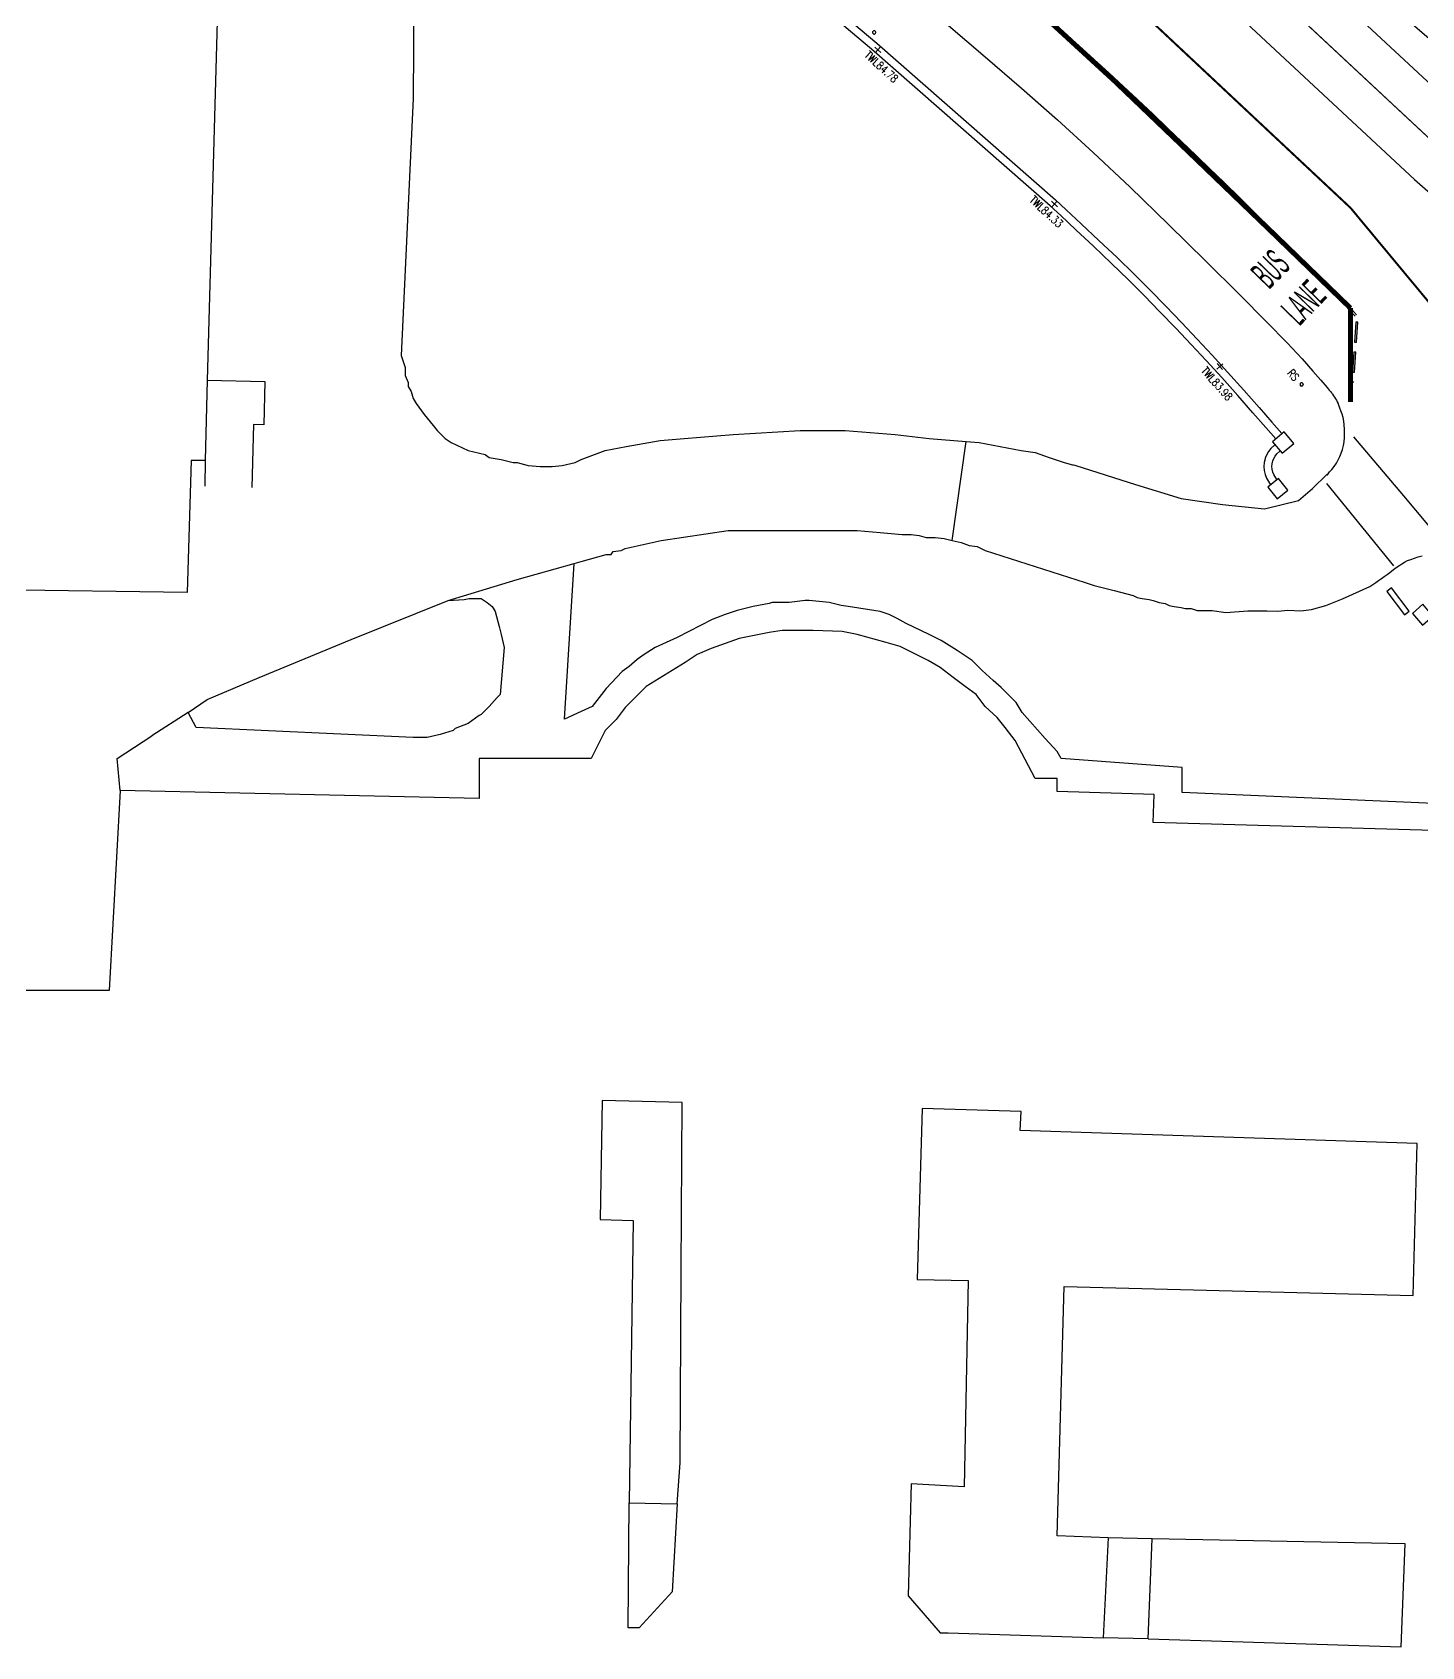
# Model space of a CAD drawing. Extents: x 427500 to 429848, y 434500 to 436505.
# Drawn here: x 429472.6 to 429542, y 434767.6 to 434848.3 of the extents above; entities that cross this region are included whole.
import ezdxf

# ---------------------------------------------------------------- set-up
doc = ezdxf.new("R2010")
doc.units = 0
doc.linetypes.add('1004', pattern=[6, 4, -2])
doc.linetypes.add('1010', pattern=[2, 1, -1])
doc.layers.get('0').update_dxf_attribs({"color": 222})
for name, color, linetype in [('LPTIP_Ex_Base', 8, 'Continuous'), ('PRO-MARKINGS', 7, 'Continuous'), ('PROPOSED', 1, 'Continuous')]:
    doc.layers.add(name, color=color, linetype=linetype)
doc.styles.add('ARIAL', font='arial.ttf', dxfattribs={"width": 0.8})
doc.styles.get("Standard").update_dxf_attribs({"font": 'romans.shx'})

# ---------------------------------------------------------------- blocks, each defined once
blk = doc.blocks.new('CIRCL')
at = {"color": 0, "linetype": 'ByBlock', "flags": 128}
for points in [[(0.5, 0), (0.475, 0.154), (0.404, 0.293), (0.293, 0.404), (0.154, 0.475), (0, 0.5), (-0.154, 0.475), (-0.293, 0.404), (-0.404, 0.293), (-0.475, 0.154), (-0.5, 0), (-0.475, -0.154), (-0.404, -0.293), (-0.293, -0.404), (-0.154, -0.475), (0, -0.5), (0.154, -0.475), (0.293, -0.404), (0.404, -0.293), (0.475, -0.154)], [(0.5, 0), (0.475, -0.154)]]:
    blk.add_lwpolyline(points, dxfattribs=at)
blk = doc.blocks.new('SPOT')
at = {"color": 0, "linetype": 'ByBlock', "flags": 128}
for points in [[(-0.5, 0), (0.5, 0)], [(0, 0.5), (0, -0.5)]]:
    blk.add_lwpolyline(points, dxfattribs=at)

msp = doc.modelspace()

# ---------------------------------------------------------------- linework, layer by layer
at = {"layer": 'LPTIP_Ex_Base', "color": 251, "true_color": 0x636466}
for p, q in [((429482.15, 434861.35), (429481.311, 434830.919)), ((429491.7, 434857.9), (429491.6, 434845)), ((429491.6, 434845), (429491, 434832.15)), ((429491, 434832.15), (429491.2, 434831.55)), ((429491.2, 434831.55), (429491.2, 434831.15)), ((429481.311, 434830.919), (429481.2, 434826.9)), ((429481.311, 434830.919), (429484.195, 434830.84)), ((429484.195, 434830.84), (429484.136, 434828.689)), ((429491.2, 434831.15), (429491.35, 434830.8)), ((429491.35, 434830.8), (429491.35, 434830.6)), ((429491.35, 434830.6), (429491.5, 434830.35)), ((429491.5, 434830.35), (429491.6, 434830)), ((429491.6, 434830), (429491.75, 434829.75)), ((429491.75, 434829.75), (429492.15, 434829.2)), ((429492.15, 434829.2), (429492.6, 434828.65)), ((429483.622, 434828.703), (429483.535, 434825.544)), ((429484.136, 434828.689), (429483.622, 434828.703)), ((429492.6, 434828.65), (429492.8, 434828.4)), ((429492.8, 434828.4), (429493.2, 434828)), ((429507.6, 434828.2), (429510.95, 434828.4)), ((429510.95, 434828.4), (429513.2, 434828.4)), ((429513.2, 434828.4), (429515.7, 434828.2)), ((429493.2, 434828), (429493.5, 434827.8)), ((429493.5, 434827.8), (429494.35, 434827.4)), ((429501.2, 434827.4), (429502.25, 434827.6)), ((429502.25, 434827.6), (429503.95, 434827.9)), ((429503.95, 434827.9), (429505.15, 434828)), ((429505.15, 434828), (429507.6, 434828.2)), ((429515.7, 434828.2), (429517.4, 434828)), ((429517.4, 434828), (429519.251, 434827.852)), ((429518.55, 434822.9), (429519.251, 434827.852)), ((429519.251, 434827.852), (429519.9, 434827.8)), ((429519.9, 434827.8), (429522, 434827.4)), ((429480.5, 434826.9), (429480.3, 434820.3)), ((429481.2, 434826.9), (429480.5, 434826.9)), ((429481.2, 434826.9), (429481.192, 434825.621)), ((429494.35, 434827.4), (429495.2, 434827.2)), ((429495.2, 434827.2), (429495.4, 434827.05)), ((429495.4, 434827.05), (429496, 434826.95)), ((429496, 434826.95), (429496.6, 434826.8)), ((429496.6, 434826.8), (429496.8, 434826.8)), ((429496.8, 434826.8), (429497.35, 434826.65)), ((429497.35, 434826.65), (429497.95, 434826.6)), ((429498.55, 434826.6), (429499.05, 434826.65)), ((429499.05, 434826.65), (429499.7, 434826.8)), ((429499.7, 434826.8), (429500, 434826.95)), ((429500, 434826.95), (429501.2, 434827.4)), ((429522, 434827.4), (429522.7, 434827.3)), ((429522.7, 434827.3), (429523.4, 434827.05)), ((429523.4, 434827.05), (429524.15, 434826.8)), ((429524.15, 434826.8), (429524.564, 434826.689)), ((429524.564, 434826.689), (429524.622, 434826.674)), ((429524.622, 434826.674), (429524.682, 434826.662)), ((429524.682, 434826.662), (429524.741, 434826.652)), ((429524.741, 434826.652), (429527.715, 434825.703)), ((429497.95, 434826.6), (429498.55, 434826.6)), ((429527.715, 434825.703), (429530, 434825)), ((429530, 434825), (429532.071, 434824.691)), ((429532.071, 434824.691), (429534.165, 434824.488)), ((429534.165, 434824.488), (429535.867, 434824.9)), ((429502.2, 434822.5), (429504, 434822.9)), ((429504, 434822.9), (429507.35, 434823.4)), ((429507.35, 434823.4), (429513.8, 434823.4)), ((429513.8, 434823.4), (429514.95, 434823.3)), ((429514.95, 434823.3), (429516.05, 434823.2)), ((429516.05, 434823.2), (429516.5, 434823.2)), ((429516.5, 434823.2), (429516.9, 434823.15)), ((429516.9, 434823.15), (429517.25, 434823.05)), ((429517.25, 434823.05), (429517.7, 434823.05)), ((429517.7, 434823.05), (429518.15, 434823)), ((429518.15, 434823), (429518.55, 434822.9)), ((429518.55, 434822.9), (429519, 434822.8)), ((429519, 434822.8), (429519.4, 434822.65)), ((429519.4, 434822.65), (429519.8, 434822.6)), ((429519.8, 434822.6), (429520.2, 434822.4)), ((429499.649, 434821.751), (429500, 434821.85)), ((429500, 434821.85), (429501.25, 434822.2)), ((429501.25, 434822.2), (429501.5, 434822.2)), ((429501.5, 434822.2), (429501.6, 434822.35)), ((429501.6, 434822.35), (429502, 434822.4)), ((429502, 434822.4), (429502.2, 434822.5)), ((429520.2, 434822.4), (429525.2, 434820.8)), ((429496.8, 434820.95), (429499.649, 434821.751)), ((429499.166, 434813.966), (429499.649, 434821.751)), ((429480.3, 434820.3), (429466.75, 434820.5)), ((429493.35, 434819.9), (429496.8, 434820.95)), ((429525.2, 434820.8), (429525.65, 434820.65)), ((429525.65, 434820.65), (429526.65, 434820.4)), ((429526.65, 434820.4), (429527.6, 434820.15)), ((429538.064, 434819.989), (429539.436, 434820.604)), ((429488.5, 434817.95), (429493.35, 434819.9)), ((429493.35, 434819.9), (429494.15, 434819.95)), ((429494.15, 434819.95), (429494.4, 434820)), ((429494.4, 434820), (429495, 434820)), ((429495, 434820), (429495.3, 434819.8)), ((429495.3, 434819.8), (429495.55, 434819.6)), ((429495.55, 434819.6), (429495.7, 434819.35)), ((429507.8, 434819.4), (429507.2, 434819.2)), ((429508.6, 434819.6), (429507.8, 434819.4)), ((429509.4, 434819.75), (429508.6, 434819.6)), ((429509.55, 434819.8), (429509.4, 434819.75)), ((429510.4, 434819.8), (429509.55, 434819.8)), ((429511.2, 434819.9), (429510.4, 434819.8)), ((429511.4, 434819.9), (429511.2, 434819.9)), ((429512.4, 434819.8), (429511.4, 434819.9)), ((429513, 434819.65), (429512.4, 434819.8)), ((429513.35, 434819.6), (429513, 434819.65)), ((429514.95, 434819.35), (429513.35, 434819.6)), ((429527.6, 434820.15), (429527.8, 434820.05)), ((429527.8, 434820.05), (429528.05, 434820)), ((429528.05, 434820), (429528.4, 434819.95)), ((429528.4, 434819.95), (429528.6, 434819.9)), ((429528.6, 434819.9), (429528.9, 434819.8)), ((429528.9, 434819.8), (429529.2, 434819.75)), ((429529.2, 434819.75), (429529.4, 434819.65)), ((429529.4, 434819.65), (429529.65, 434819.6)), ((429529.65, 434819.6), (429530, 434819.55)), ((429530, 434819.55), (429530.2, 434819.5)), ((429530.2, 434819.5), (429530.5, 434819.5)), ((429530.5, 434819.5), (429530.8, 434819.4)), ((429530.8, 434819.4), (429531.55, 434819.4)), ((429531.55, 434819.4), (429532.235, 434819.295)), ((429532.235, 434819.295), (429533.326, 434819.389)), ((429533.326, 434819.389), (429534.274, 434819.389)), ((429534.274, 434819.389), (429534.828, 434819.374)), ((429534.828, 434819.374), (429535.333, 434819.421)), ((429534.828, 434819.374), (429534.828, 434819.374)), ((429535.333, 434819.421), (429535.981, 434819.389)), ((429535.981, 434819.389), (429536.519, 434819.453)), ((429536.519, 434819.453), (429537.23, 434819.642)), ((429537.23, 434819.642), (429538.064, 434819.989)), ((429495.7, 434819.35), (429495.9, 434818.6)), ((429495.9, 434818.6), (429496, 434818.2)), ((429506.55, 434818.95), (429504.8, 434818.05)), ((429507.2, 434819.2), (429506.55, 434818.95)), ((429515.4, 434819.2), (429514.95, 434819.35)), ((429515.8, 434819), (429515.4, 434819.2)), ((429516.25, 434818.75), (429515.8, 434819)), ((429517.4, 434818.2), (429516.25, 434818.75)), ((429483.9, 434816.05), (429488.5, 434817.95)), ((429496, 434818.2), (429496.15, 434817.55)), ((429504.8, 434818.05), (429503.7, 434817.55)), ((429507.9, 434818), (429506.5, 434817.5)), ((429509.4, 434818.3), (429507.9, 434818)), ((429510.05, 434818.4), (429509.4, 434818.3)), ((429511.6, 434818.4), (429510.05, 434818.4)), ((429513.05, 434818.35), (429511.6, 434818.4)), ((429513.8, 434818.2), (429513.05, 434818.35)), ((429515.25, 434817.8), (429513.8, 434818.2)), ((429515.95, 434817.6), (429515.25, 434817.8)), ((429518, 434817.9), (429517.4, 434818.2)), ((429518.8, 434817.4), (429518, 434817.9)), ((429496.15, 434817.55), (429495.95, 434815.2)), ((429502.8, 434816.95), (429502.4, 434816.6)), ((429503.15, 434817.2), (429502.8, 434816.95)), ((429503.7, 434817.55), (429503.15, 434817.2)), ((429505.8, 434817.2), (429505.2, 434816.8)), ((429506.5, 434817.5), (429505.8, 434817.2)), ((429517.35, 434816.9), (429515.95, 434817.6)), ((429519.55, 434816.9), (429518.8, 434817.4)), ((429502.05, 434816.35), (429501.25, 434815.5)), ((429502.4, 434816.6), (429502.05, 434816.35)), ((429505.2, 434816.8), (429503.25, 434815.6)), ((429517.95, 434816.55), (429517.35, 434816.9)), ((429518.6, 434816.05), (429517.95, 434816.55)), ((429520.05, 434816.4), (429519.55, 434816.9)), ((429520.6, 434815.9), (429520.05, 434816.4)), ((429481.3, 434814.95), (429483.9, 434816.05)), ((429501.25, 434815.5), (429500.55, 434814.6)), ((429503.25, 434815.6), (429502.2, 434814.55)), ((429519.2, 434815.6), (429518.6, 434816.05)), ((429519.75, 434815.2), (429519.2, 434815.6)), ((429521, 434815.55), (429520.6, 434815.9)), ((429521.75, 434814.8), (429521, 434815.55)), ((429480.35, 434814.3), (429481.3, 434814.95)), ((429495.4, 434814.6), (429495, 434814.2)), ((429495.8, 434815.05), (429495.4, 434814.6)), ((429495.95, 434815.2), (429495.8, 434815.05)), ((429500.55, 434814.6), (429500, 434814.35)), ((429502.2, 434814.55), (429501.75, 434813.95)), ((429520.2, 434814.6), (429519.75, 434815.2)), ((429520.8, 434814.05), (429520.2, 434814.6)), ((429522.05, 434814.3), (429521.75, 434814.8)), ((429480.35, 434814.3), (429478.54, 434813.127)), ((429480.75, 434813.55), (429480.35, 434814.3)), ((429494.35, 434813.75), (429493.7, 434813.5)), ((429494.9, 434814.15), (429494.35, 434813.75)), ((429495, 434814.2), (429494.9, 434814.15)), ((429500, 434814.35), (429499.166, 434813.966)), ((429501.75, 434813.95), (429501.2, 434813.4)), ((429521.2, 434813.55), (429520.8, 434814.05)), ((429523.2, 434813), (429522.05, 434814.3)), ((429476.8, 434812), (429478.54, 434813.127)), ((429491.6, 434813.05), (429480.75, 434813.55)), ((429492.3, 434813.05), (429491.6, 434813.05)), ((429492.95, 434813.2), (429492.3, 434813.05)), ((429493.6, 434813.4), (429492.95, 434813.2)), ((429493.7, 434813.5), (429493.6, 434813.4)), ((429501.2, 434813.4), (429500.5, 434812)), ((429521.7, 434812.9), (429521.2, 434813.55)), ((429523.8, 434812.35), (429523.2, 434813)), ((429522.7, 434811), (429521.7, 434812.9)), ((429524, 434812), (429523.8, 434812.35)), ((429476.95, 434810.4), (429476.8, 434812)), ((429500, 434812), (429494.9, 434812)), ((429494.9, 434812), (429494.9, 434810)), ((429500.5, 434812), (429500, 434812)), ((429530.05, 434811.55), (429524, 434812)), ((429530.05, 434810.3), (429530.05, 434811.55)), ((429523.8, 434811), (429522.7, 434811)), ((429523.8, 434810.35), (429523.8, 434811)), ((429476.95, 434810.4), (429476.4, 434800.4)), ((429494.9, 434810), (429476.95, 434810.4)), ((429528.65, 434810.2), (429523.8, 434810.35)), ((429528.6, 434808.8), (429528.65, 434810.2)), ((429547.5, 434809.55), (429530.05, 434810.3)), ((429546.4, 434808.3), (429528.6, 434808.8)), ((429476.4, 434800.4), (429470.8, 434800.4)), ((429501.05, 434794.9), (429500.95, 434788.95)), ((429505.05, 434794.8), (429501.05, 434794.9)), ((429505, 434786.4), (429505.05, 434794.8)), ((429517.05, 434794.5), (429516.8, 434785.95)), ((429522, 434794.35), (429517.05, 434794.5)), ((429521.95, 434793.4), (429522, 434794.35)), ((429541.8, 434792.75), (429521.95, 434793.4)), ((429541.6, 434785.15), (429541.8, 434792.75)), ((429500.95, 434788.95), (429502.6, 434788.9)), ((429502.6, 434788.9), (429502.4, 434774.8)), ((429504.95, 434776.8), (429505, 434786.4)), ((429516.8, 434785.95), (429519.35, 434785.9)), ((429519.35, 434785.9), (429519.15, 434775.6)), ((429523.8, 434773.15), (429524.15, 434785.6)), ((429524.15, 434785.6), (429541.6, 434785.15)), ((429504.8, 434774.75), (429504.95, 434776.8)), ((429516.5, 434775.75), (429516.35, 434770.15)), ((429519.15, 434775.6), (429516.5, 434775.75)), ((429502.35, 434768.55), (429502.4, 434774.8)), ((429502.4, 434774.8), (429504.8, 434774.75)), ((429504.8, 434774.75), (429504.55, 434770.35)), ((429526.35, 434773.05), (429523.8, 434773.15)), ((429526.35, 434773.05), (429526.1, 434768.05)), ((429528.55, 434773), (429526.35, 434773.05)), ((429528.35, 434768), (429528.55, 434773)), ((429541.2, 434772.75), (429528.55, 434773)), ((429541, 434767.6), (429541.2, 434772.75)), ((429504.55, 434770.35), (429502.9, 434768.55)), ((429516.35, 434770.15), (429517.95, 434768.3)), ((429502.9, 434768.55), (429502.35, 434768.55)), ((429517.95, 434768.3), (429518.35, 434768.3)), ((429518.35, 434768.3), (429526.1, 434768.05)), ((429528.35, 434768), (429526.1, 434768.05)), ((429528.35, 434768), (429541, 434767.6))]:
    msp.add_line(p, q, dxfattribs=at)
at = {"layer": 'LPTIP_Ex_Base', "color": 251, "true_color": 0x636466, "flags": 128}
for points in [[(429545.103, 434845.663), (429536.724, 434852.855), (429535.243, 434854.078), (429535.234, 434854.085), (429535.224, 434854.085), (429535.048, 434854.084), (429534.599, 434854.423), (429534.601, 434854.562), (429534.602, 434854.63), (429534.566, 434854.663), (429528.095, 434860.563)], [(429505.07, 434855.942), (429514.777, 434847.763), (429523.716, 434839.932), (429524.251, 434839.43), (429525.004, 434838.728), (429525.883, 434837.904), (429526.794, 434837.039), (429527.641, 434836.215), (429528.431, 434835.423), (429529.227, 434834.611), (429530.018, 434833.79), (429530.795, 434832.971), (429531.547, 434832.167), (429532.323, 434831.318), (429533.128, 434830.416), (429533.891, 434829.551), (429534.539, 434828.812), (429535.038, 434828.249)], [(429534.732, 434827.989), (429534.238, 434828.548), (429533.59, 434829.287), (429532.829, 434830.15), (429532.026, 434831.049), (429531.254, 434831.895), (429530.504, 434832.697), (429529.729, 434833.513), (429528.94, 434834.332), (429528.147, 434835.142), (429527.36, 434835.93), (429526.516, 434836.751), (429525.609, 434837.613), (429524.731, 434838.436), (429523.978, 434839.138), (429523.447, 434839.635), (429514.516, 434847.459), (429504.812, 434855.637)], [(429533.405, 434851.417), (429534.094, 434850.761), (429540.778, 434844.515), (429542.495, 434842.91), (429550.965, 434835.439), (429558.888, 434828.595), (429566.757, 434821.854), (429567.332, 434821.439), (429572.323, 434817.958), (429576.759, 434815.087), (429576.823, 434815.049), (429576.898, 434815.006), (429576.974, 434814.965), (429577.051, 434814.925), (429577.13, 434814.888), (429577.209, 434814.853), (429577.254, 434814.834), (429577.289, 434814.82), (429577.37, 434814.789), (429577.452, 434814.76), (429577.535, 434814.734), (429577.618, 434814.71)], [(429518.364, 434848.65), (429520.197, 434847.08), (429522.015, 434845.509), (429523.818, 434843.921), (429525.603, 434842.3), (429527.455, 434840.556), (429529.374, 434838.697), (429531.235, 434836.863), (429532.912, 434835.192), (429534.279, 434833.82), (429535.294, 434832.78), (429536.042, 434831.979), (429536.584, 434831.371), (429536.985, 434830.91), (429537.306, 434830.548), (429537.346, 434830.489), (429537.404, 434830.422), (429537.461, 434830.353), (429537.515, 434830.283), (429537.54, 434830.249), (429537.568, 434830.211), (429537.619, 434830.137), (429537.667, 434830.063), (429537.713, 434829.987), (429537.758, 434829.909), (429537.8, 434829.831), (429537.84, 434829.751)], [(429523.352, 434848.885), (429524.097, 434848.219), (429524.183, 434848.142), (429524.838, 434847.547), (429525.578, 434846.875), (429525.951, 434846.536), (429526.315, 434846.199), (429527.048, 434845.52), (429527.731, 434844.888), (429527.781, 434844.84), (429528.507, 434844.152), (429529.232, 434843.464), (429529.637, 434843.079), (429529.954, 434842.772), (429530.672, 434842.077), (429531.391, 434841.381), (429531.662, 434841.119), (429532.107, 434840.683), (429532.821, 434839.984), (429533.535, 434839.284), (429533.632, 434839.189), (429534.248, 434838.582), (429534.96, 434837.88), (429535.378, 434837.468), (429535.672, 434837.178), (429536.384, 434836.476), (429536.729, 434836.136), (429537.095, 434835.773), (429537.603, 434835.268), (429537.801, 434835.066), (429538.114, 434834.746), (429538.384, 434834.453), (429538.484, 434834.339), (429538.535, 434834.281), (429538.69, 434834.112), (429538.69, 434834.112)], [(429523.418, 434848.96), (429524.164, 434848.293), (429524.25, 434848.216), (429524.905, 434847.621), (429525.645, 434846.949), (429526.018, 434846.61), (429526.382, 434846.272), (429527.116, 434845.593), (429527.799, 434844.961), (429527.85, 434844.913), (429528.575, 434844.225), (429529.301, 434843.536), (429529.707, 434843.151), (429530.024, 434842.844), (429530.742, 434842.149), (429531.46, 434841.453), (429531.731, 434841.191), (429532.177, 434840.755), (429532.891, 434840.055), (429533.605, 434839.355), (429533.702, 434839.26), (429534.318, 434838.653), (429535.03, 434837.952), (429535.449, 434837.539), (429535.742, 434837.249), (429536.454, 434836.547), (429536.8, 434836.207), (429537.165, 434835.844), (429537.674, 434835.338), (429537.872, 434835.136), (429538.187, 434834.813), (429538.458, 434834.521), (429538.559, 434834.405), (429538.61, 434834.347), (429538.764, 434834.18), (429538.764, 434834.18)], [(429538.826, 434833.809), (429538.726, 434833.815), (429538.663, 434832.817), (429538.762, 434832.811), (429538.826, 434833.809)], [(429538.731, 434832.312), (429538.631, 434832.318), (429538.568, 434831.32), (429538.667, 434831.314), (429538.731, 434832.312)], [(429538.636, 434830.815), (429538.536, 434830.821), (429538.536, 434830.821)], [(429535.867, 434824.9), (429536.57, 434825.506), (429537.289, 434826.195), (429537.299, 434826.198), (429537.296, 434826.185), (429537.295, 434826.175), (429537.307, 434826.184), (429537.346, 434826.232), (429537.423, 434826.326), (429537.527, 434826.454), (429537.645, 434826.604), (429537.759, 434826.766), (429537.854, 434826.929), (429537.931, 434827.096), (429538, 434827.272), (429538.06, 434827.456), (429538.109, 434827.646), (429538.144, 434827.838), (429538.165, 434828.041), (429538.173, 434828.254), (429538.168, 434828.469), (429538.155, 434828.676), (429538.133, 434828.866), (429538.096, 434829.046), (429538.042, 434829.223), (429537.982, 434829.384), (429537.929, 434829.52), (429537.893, 434829.618), (429537.84, 434829.751)], [(429534.681, 434827.676), (429534.487, 434827.502), (429534.365, 434827.345), (429534.267, 434827.173), (429534.206, 434827.017), (429534.194, 434826.981), (429534.153, 434826.793), (429534.139, 434826.595), (429534.154, 434826.397), (429534.199, 434826.203), (429534.271, 434826.018), (429534.463, 434825.688)], [(429543.523, 434822.265), (429541.135, 434825.135), (429538.635, 434828.085)], [(429534.779, 434825.942), (429534.633, 434826.192), (429534.582, 434826.322), (429534.551, 434826.458), (429534.54, 434826.596), (429534.55, 434826.735), (429534.581, 434826.878), (429534.583, 434826.884), (429534.629, 434827), (429534.698, 434827.122), (429534.784, 434827.232), (429534.935, 434827.37)], [(429540.626, 434821.627), (429537.275, 434825.743)], [(429539.436, 434820.604), (429539.581, 434820.699), (429539.725, 434820.796), (429539.868, 434820.894), (429540.011, 434820.994), (429540.152, 434821.095), (429540.292, 434821.197), (429540.431, 434821.301), (429540.706, 434821.513), (429540.736, 434821.536), (429540.842, 434821.621), (429540.924, 434821.669), (429541.035, 434821.737), (429541.17, 434821.816), (429541.321, 434821.893), (429541.483, 434821.958), (429541.656, 434822.016), (429541.846, 434822.075), (429542.048, 434822.126)]]:
    msp.add_lwpolyline(points, dxfattribs=at)
for points in [[(429535.146, 434828.324), (429534.564, 434827.833), (429535.042, 434827.266), (429535.624, 434827.756)], [(429534.865, 434825.996), (429534.325, 434825.559), (429534.791, 434824.984), (429535.33, 434825.421)], [(429540.518, 434820.537), (429540.279, 434820.356), (429541.166, 434819.182), (429541.405, 434819.363)], [(429541.557, 434819.258), (429542.058, 434818.673), (429542.586, 434819.124), (429542.085, 434819.71)]]:
    msp.add_lwpolyline(points, close=True, dxfattribs=at)
at = {"layer": 'PRO-MARKINGS', "linetype": '1004', "const_width": 0.1, "flags": 128}
msp.add_lwpolyline([(429456.168, 434902.859), (429469.68, 434895.054, -0.034584), (429495.184, 434877.06), (429506.165, 434868.375), (429517.612, 434858.711), (429525.175, 434851.976), (429538.471, 434839.522, -0.021057), (429555, 434818.44, -0.021057)], format="xyb", dxfattribs=at)
at = {"layer": 'PRO-MARKINGS', "const_width": 0.25, "flags": 128}
msp.add_lwpolyline([(429454.348, 434899.876, -0.022677), (429480.664, 434883.524, -0.016474), (429507.444, 434862.592, -0.020012), (429526.681, 434845.859, -0.001973), (429538.458, 434834.521, -0.545134)], format="xyb", dxfattribs=at)
at = {"layer": 'PRO-MARKINGS', "linetype": '1010', "const_width": 0.25, "flags": 128}
msp.add_lwpolyline([(429538.458, 434834.521), (429538.466, 434829.83)], dxfattribs=at)
at = {"layer": 'PROPOSED', "flags": 128}
msp.add_lwpolyline([(429523.432, 434857.92), (429541.659, 434840.952), (429551.468, 434832.369)], dxfattribs=at)
for points in [[(429535.379, 434852.292), (429544.375, 434843.931, -0.03943), (429546.08, 434842.075), (429550.924, 434835.889, 0.04721), (429552.998, 434833.702), (429554.927, 434832.017), (429562.823, 434825.225), (429566.757, 434821.854), (429565.519, 434820.281), (429561.551, 434823.68), (429551.655, 434832.206)], [(429551.655, 434832.206, -0.048882), (429549.5, 434834.463), (429544.718, 434840.57, 0.038715), (429543.047, 434842.394), (429534.216, 434850.648, 0.049692)]]:
    msp.add_lwpolyline(points, format="xyb", dxfattribs=at)

# ---------------------------------------------------------------- block references
at = {"layer": 'LPTIP_Ex_Base', "color": 251, "true_color": 0x636466}
for name, p, xscale, yscale, zscale, rotation in [('CIRCL', (429514.649, 434848.297), 0.16, 0.16, 0.16, 139.307276), ('SPOT', (429514.834, 434847.434), 0.4, 0.4, 0.4, 317.66861), ('SPOT', (429523.67, 434839.723), 0.4, 0.4, 0.4, 317.298611), ('SPOT', (429531.928, 434831.602), 0.4, 0.4, 0.4, 311.860279)]:
    msp.add_blockref(name, p, dxfattribs=dict(at, xscale=xscale, yscale=yscale, zscale=zscale, rotation=rotation))
at = {"layer": 'LPTIP_Ex_Base', "color": 251, "true_color": 0x636466, "xscale": 0.16, "yscale": 0.16, "zscale": 0.16}
msp.add_blockref('CIRCL', (429536.02, 434830.701), dxfattribs=at)

# ---------------------------------------------------------------- texts
at = {"layer": 'LPTIP_Ex_Base', "color": 251, "true_color": 0x636466, "width": 0.8}
for s, rotation, p in [('TWL84.78', -42.33139, (429514.134, 434847.111)), ('TWL84.33', -42.70139, (429522.379, 434839.873)), ('TWL83.98', -48.13972, (429530.968, 434831.358)), ('RS', -50.2775, (429535.276, 434831.259))]:
    msp.add_text(s, height=0.4, rotation=rotation, dxfattribs=at).set_placement(p)
at = {"layer": 'LPTIP_Ex_Base', "color": 251, "true_color": 0x636466, "style": 'ARIAL', "width": 0.4}
for s, p in [('BUS', (429534.4, 434835.416)), ('LANE', (429535.914, 434833.589))]:
    msp.add_text(s, height=1.4, rotation=45.96028, dxfattribs=at).set_placement(p)

doc.saveas('drawing.dxf')
